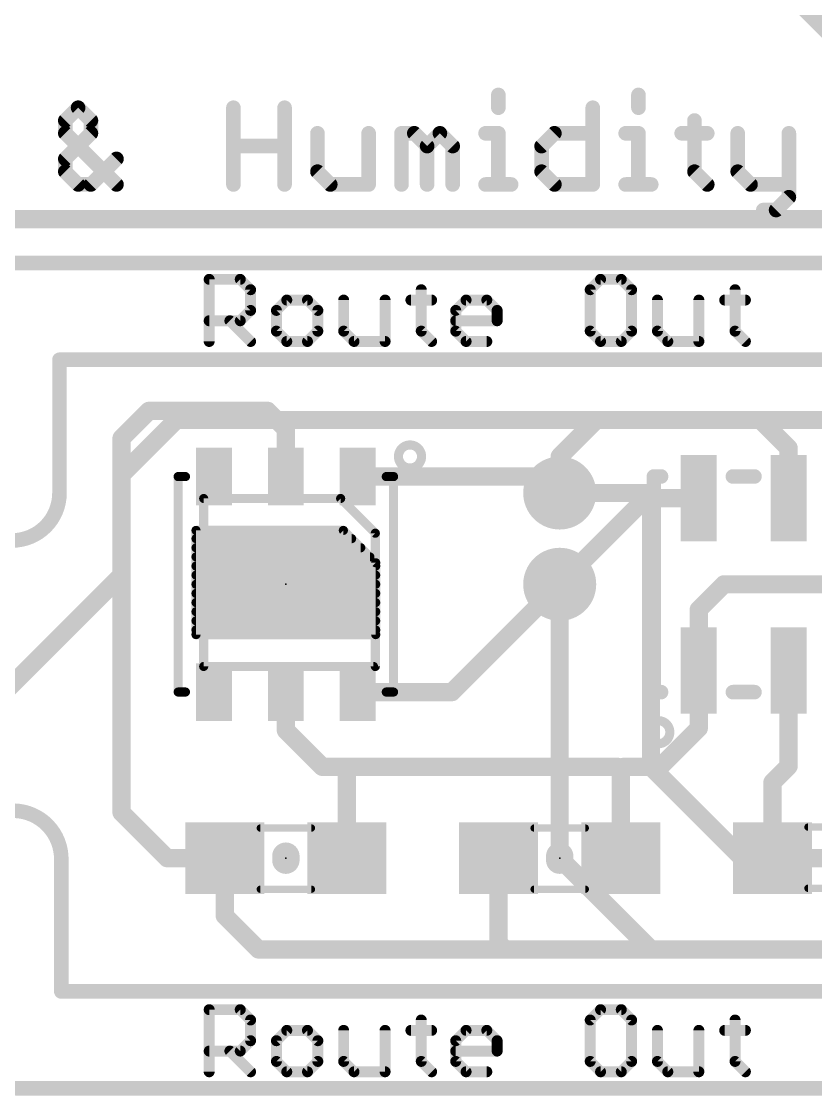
# Model space of a CAD drawing. Extents: x -29 to 78, y -28 to 63.
# Drawn here: x 15.37 to 26.42, y 23.37 to 38.31 of the extents above; entities that cross this region are included whole.
import ezdxf

# ---------------------------------------------------------------- set-up
doc = ezdxf.new("R2010")
doc.units = 0
for name, color, linetype in [('1', 12, 'CONTINUOUS'), ('16', 132, 'CONTINUOUS'), ('18', 110, 'CONTINUOUS'), ('20', 53, 'CONTINUOUS'), ('21', 41, 'CONTINUOUS'), ('23', 53, 'CONTINUOUS'), ('51', 53, 'CONTINUOUS')]:
    doc.layers.add(name, color=color, linetype=linetype)

# ---------------------------------------------------------------- blocks, each defined once
blk = doc.blocks.new('RECT')
blk.add_solid([(-0.5, -0.5), (0.5, -0.5), (-0.5, 0.5), (0.5, 0.5)])
blk = doc.blocks.new('ROUNDV')
at = {"const_width": 0.5}
blk.add_lwpolyline([(0, -0.25, 1), (0, 0.25, 1), (0, -0.25)], format="xyb", dxfattribs=at)

msp = doc.modelspace()

# ---------------------------------------------------------------- linework, layer by layer
at = {"layer": '1'}
for points, const_width in [([(27.94, 36.83), (25.4, 39.37)], 0.254), ([(7.62, 35.56), (32.385, 35.56)], 0.254), ([(16.764, 32.512), (17.145, 32.893)], 0.254), ([(17.145, 32.893), (18.796, 32.893)], 0.254), ([(18.796, 32.893), (19.05, 32.639)], 0.254), ([(22.86, 32.258), (23.368, 32.766)], 0.254), ([(23.368, 32.766), (25.654, 32.766)], 0.254), ([(25.654, 32.766), (26.045, 32.375)], 0.254), ([(19.05, 32.639), (19.05, 31.98)], 0.254), ([(16.764, 27.305), (16.764, 32.512)], 0.254), ([(26.045, 31.68), (26.045, 32.375)], 0.254), ([(22.86, 31.75), (22.86, 32.258)], 0.254), ([(20.05, 31.98), (22.63, 31.98)], 0.254), ([(22.63, 31.98), (22.86, 31.75)], 0.254), ([(24.06, 31.68), (22.86, 30.48)], 0.254), ([(24.795, 31.68), (24.06, 31.68)], 0.254), ([(17.8, 29.78), (17.8, 31.23)], 0.127), ([(17.8, 31.23), (19.85, 31.23)], 0.127), ([(19.85, 31.23), (20.3, 30.78)], 0.127), ([(17.8, 31.115), (19.965, 31.115)], 0.127), ([(17.8, 30.988), (20.092, 30.988)], 0.127), ([(17.8, 30.861), (20.219, 30.861)], 0.127), ([(17.8, 30.734), (20.3, 30.734)], 0.127), ([(20.3, 30.78), (20.3, 29.78)], 0.127), ([(17.8, 30.607), (20.3, 30.607)], 0.127), ([(17.8, 30.48), (20.3, 30.48)], 0.127), ([(21.36, 28.98), (22.86, 30.48)], 0.254), ([(25.146, 30.48), (24.795, 30.129)], 0.254), ([(25.146, 30.48), (28.575, 30.48)], 0.254), ([(17.8, 30.353), (20.3, 30.353)], 0.127), ([(17.8, 30.226), (20.3, 30.226)], 0.127), ([(24.795, 29.28), (24.795, 30.129)], 0.254), ([(17.8, 30.099), (20.3, 30.099)], 0.127), ([(17.8, 29.972), (20.3, 29.972)], 0.127), ([(17.8, 29.845), (20.3, 29.845)], 0.127), ([(20.3, 29.78), (17.8, 29.78)], 0.127), ([(24.795, 29.28), (24.795, 28.478)], 0.254), ([(26.045, 29.28), (26.045, 27.95)], 0.254), ([(19.05, 28.448), (19.05, 28.98)], 0.254), ([(21.36, 28.98), (20.05, 28.98)], 0.254), ([(19.05, 28.448), (19.558, 27.94)], 0.254), ([(24.257, 27.94), (24.795, 28.478)], 0.254), ([(19.558, 27.94), (19.939, 27.94)], 0.254), ([(19.9, 27.901), (19.939, 27.94)], 0.254), ([(19.9, 26.67), (19.9, 27.901)], 0.254), ([(19.939, 27.94), (23.671, 27.94)], 0.254), ([(23.671, 27.94), (23.71, 27.901)], 0.254), ([(23.71, 27.901), (23.749, 27.94)], 0.254), ([(23.71, 26.67), (23.71, 27.901)], 0.254), ([(23.749, 27.94), (24.257, 27.94)], 0.254), ([(26.045, 27.95), (25.82, 27.725)], 0.254), ([(25.82, 26.67), (25.82, 27.725)], 0.254), ([(17.399, 26.67), (16.764, 27.305)], 0.254), ([(18.2, 26.67), (17.399, 26.67)], 0.254), ([(18.2, 26.67), (18.2, 25.869)], 0.254), ([(22.01, 26.67), (22.01, 25.488)], 0.254), ([(18.669, 25.4), (18.2, 25.869)], 0.254), ([(22.01, 25.488), (22.098, 25.4)], 0.254), ([(22.098, 25.4), (18.669, 25.4)], 0.254), ([(22.098, 25.4), (27.432, 25.4)], 0.254)]:
    msp.add_lwpolyline(points, dxfattribs=dict(at, const_width=const_width))
for points, const_width in [([(17.145, 32.9565, 1), (17.145, 32.8295)], 0.127), ([(17.1899, 32.8481, 1), (17.1001, 32.9379)], 0.127), ([(18.8409, 32.9379, 1), (18.7511, 32.8481)], 0.127), ([(18.796, 32.8295, 1), (18.796, 32.9565)], 0.127), ([(23.368, 32.8295, 1), (23.368, 32.7025)], 0.127), ([(23.4129, 32.7211, 1), (23.3231, 32.8109)], 0.127), ([(25.6989, 32.8109, 1), (25.6091, 32.7211)], 0.127), ([(25.654, 32.7025, 1), (25.654, 32.8295)], 0.127), ([(19.1135, 32.639, 1), (18.9865, 32.639)], 0.127), ([(19.0051, 32.5941, 1), (19.0949, 32.6839)], 0.127), ([(16.8275, 32.512, 1), (16.7005, 32.512)], 0.127), ([(16.7191, 32.5569, 1), (16.8089, 32.4671)], 0.127), ([(26.1085, 32.375, 1), (25.9815, 32.375)], 0.127), ([(26.0001, 32.3301, 1), (26.0899, 32.4199)], 0.127), ([(22.9235, 32.258, 1), (22.7965, 32.258)], 0.127), ([(22.8151, 32.3029, 1), (22.9049, 32.2131)], 0.127), ([(18.9865, 31.98, 1), (19.1135, 31.98)], 0.127), ([(20.05, 32.0435, 1), (20.05, 31.9165)], 0.127), ([(22.6749, 32.0249, 1), (22.5851, 31.9351)], 0.127), ([(22.63, 31.9165, 1), (22.63, 32.0435)], 0.127), ([(22.8151, 31.7051, 1), (22.9049, 31.7949)], 0.127), ([(22.7965, 31.75, 1), (22.9235, 31.75)], 0.127), ([(24.06, 31.7435, 1), (24.06, 31.6165)], 0.127), ([(24.1049, 31.6351, 1), (24.0151, 31.7249)], 0.127), ([(24.795, 31.6165, 1), (24.795, 31.7435)], 0.127), ([(25.9815, 31.68, 1), (26.1085, 31.68)], 0.127), ([(17.8317, 31.23, 1), (17.7683, 31.23)], 0.0635), ([(17.8, 31.2617, 1), (17.8, 31.1983)], 0.0635), ([(19.8725, 31.2525, 1), (19.8275, 31.2075)], 0.0635), ([(19.85, 31.1983, 1), (19.85, 31.2617)], 0.0635), ([(17.8, 31.1468, 1), (17.8, 31.0833)], 0.0635), ([(19.965, 31.0833, 1), (19.965, 31.1468)], 0.0635), ([(17.8, 31.0198, 1), (17.8, 30.9563)], 0.0635), ([(20.092, 30.9563, 1), (20.092, 31.0198)], 0.0635), ([(17.8, 30.7658, 1), (17.8, 30.7023)], 0.0635), ([(17.8, 30.8927, 1), (17.8, 30.8293)], 0.0635), ([(20.219, 30.8293, 1), (20.219, 30.8927)], 0.0635), ([(20.3317, 30.78, 1), (20.2683, 30.78)], 0.0635), ([(20.2775, 30.7575, 1), (20.3225, 30.8025)], 0.0635), ([(20.3, 30.7023, 1), (20.3, 30.7658)], 0.0635), ([(17.8, 30.6388, 1), (17.8, 30.5753)], 0.0635), ([(20.3, 30.5753, 1), (20.3, 30.6388)], 0.0635), ([(17.8, 30.5117, 1), (17.8, 30.4483)], 0.0635), ([(20.3, 30.4483, 1), (20.3, 30.5117)], 0.0635), ([(22.8151, 30.5249, 1), (22.9049, 30.4351)], 0.127), ([(22.9049, 30.4351, 1), (22.8151, 30.5249)], 0.127), ([(25.146, 30.5435, 1), (25.146, 30.4165)], 0.127), ([(25.1909, 30.4351, 1), (25.1011, 30.5249)], 0.127), ([(17.8, 30.3848, 1), (17.8, 30.3213)], 0.0635), ([(20.3, 30.3213, 1), (20.3, 30.3848)], 0.0635), ([(17.8, 30.2578, 1), (17.8, 30.1943)], 0.0635), ([(20.3, 30.1943, 1), (20.3, 30.2578)], 0.0635), ([(24.8585, 30.129, 1), (24.7315, 30.129)], 0.127), ([(24.7501, 30.1739, 1), (24.8399, 30.0841)], 0.127), ([(17.8, 30.0038, 1), (17.8, 29.9403)], 0.0635), ([(17.8, 30.1307, 1), (17.8, 30.0673)], 0.0635), ([(20.3, 30.0673, 1), (20.3, 30.1307)], 0.0635), ([(20.3, 29.9403, 1), (20.3, 30.0038)], 0.0635), ([(17.8, 29.8768, 1), (17.8, 29.8133)], 0.0635), ([(20.3, 29.8133, 1), (20.3, 29.8768)], 0.0635), ([(17.8, 29.8117, 1), (17.8, 29.7483)], 0.0635), ([(17.7683, 29.78, 1), (17.8317, 29.78)], 0.0635), ([(20.2683, 29.78, 1), (20.3317, 29.78)], 0.0635), ([(20.3, 29.7483, 1), (20.3, 29.8117)], 0.0635), ([(24.8585, 29.28, 1), (24.7315, 29.28)], 0.127), ([(24.7315, 29.28, 1), (24.8585, 29.28)], 0.127), ([(26.1085, 29.28, 1), (25.9815, 29.28)], 0.127), ([(19.1135, 28.98, 1), (18.9865, 28.98)], 0.127), ([(20.05, 29.0435, 1), (20.05, 28.9165)], 0.127), ([(21.3151, 29.0249, 1), (21.4049, 28.9351)], 0.127), ([(21.36, 28.9165, 1), (21.36, 29.0435)], 0.127), ([(19.0949, 28.4929, 1), (19.0051, 28.4031)], 0.127), ([(24.7315, 28.478, 1), (24.8585, 28.478)], 0.127), ([(24.8399, 28.4331, 1), (24.7501, 28.5229)], 0.127), ([(18.9865, 28.448, 1), (19.1135, 28.448)], 0.127), ([(19.558, 28.0035, 1), (19.558, 27.8765)], 0.127), ([(19.5131, 27.8951, 1), (19.6029, 27.9849)], 0.127), ([(19.9635, 27.901, 1), (19.8365, 27.901)], 0.127), ([(19.8551, 27.9459, 1), (19.9449, 27.8561)], 0.127), ([(19.939, 28.0035, 1), (19.939, 27.8765)], 0.127), ([(19.9839, 27.8951, 1), (19.8941, 27.9849)], 0.127), ([(19.939, 27.8765, 1), (19.939, 28.0035)], 0.127), ([(23.7159, 27.9849, 1), (23.6261, 27.8951)], 0.127), ([(23.7735, 27.901, 1), (23.6465, 27.901)], 0.127), ([(23.6651, 27.9459, 1), (23.7549, 27.8561)], 0.127), ([(23.6651, 27.8561, 1), (23.7549, 27.9459)], 0.127), ([(23.671, 27.8765, 1), (23.671, 28.0035)], 0.127), ([(23.749, 28.0035, 1), (23.749, 27.8765)], 0.127), ([(23.7939, 27.8951, 1), (23.7041, 27.9849)], 0.127), ([(24.2121, 27.9849, 1), (24.3019, 27.8951)], 0.127), ([(24.257, 27.8765, 1), (24.257, 28.0035)], 0.127), ([(25.9815, 27.95, 1), (26.1085, 27.95)], 0.127), ([(26.0899, 27.9051, 1), (26.0001, 27.9949)], 0.127), ([(25.8835, 27.725, 1), (25.7565, 27.725)], 0.127), ([(25.7751, 27.7699, 1), (25.8649, 27.6801)], 0.127), ([(16.8089, 27.3499, 1), (16.7191, 27.2601)], 0.127), ([(16.7005, 27.305, 1), (16.8275, 27.305)], 0.127), ([(17.399, 26.7335, 1), (17.399, 26.6065)], 0.127), ([(17.3541, 26.6251, 1), (17.4439, 26.7149)], 0.127), ([(18.2635, 26.67, 1), (18.1365, 26.67)], 0.127), ([(18.2, 26.6065, 1), (18.2, 26.7335)], 0.127), ([(22.0735, 26.67, 1), (21.9465, 26.67)], 0.127), ([(19.8365, 26.67, 1), (19.9635, 26.67)], 0.127), ([(23.6465, 26.67, 1), (23.7735, 26.67)], 0.127), ([(25.7565, 26.67, 1), (25.8835, 26.67)], 0.127), ([(18.2449, 25.9139, 1), (18.1551, 25.8241)], 0.127), ([(18.1365, 25.869, 1), (18.2635, 25.869)], 0.127), ([(22.0549, 25.5329, 1), (21.9651, 25.4431)], 0.127), ([(21.9465, 25.488, 1), (22.0735, 25.488)], 0.127), ([(18.669, 25.4635, 1), (18.669, 25.3365)], 0.127), ([(18.6241, 25.3551, 1), (18.7139, 25.4449)], 0.127), ([(22.098, 25.4635, 1), (22.098, 25.3365)], 0.127), ([(22.0531, 25.3551, 1), (22.1429, 25.4449)], 0.127), ([(22.098, 25.3365, 1), (22.098, 25.4635)], 0.127)]:
    msp.add_lwpolyline(points, format="xyb", dxfattribs=dict(at, const_width=const_width))
at = {"layer": '16', "const_width": 0.254}
for points in [[(17.526, 32.766), (16.764, 32.004)], [(26.924, 32.766), (17.526, 32.766)], [(16.764, 32.004), (16.764, 30.607)], [(22.86, 31.75), (24.13, 31.75)], [(24.13, 31.75), (24.13, 27.94)], [(16.764, 30.607), (13.716, 27.559)], [(22.86, 30.48), (22.86, 26.67)], [(24.13, 27.94), (25.4, 26.67)], [(22.86, 26.67), (24.13, 25.4)], [(25.4, 26.67), (43.18, 26.67)], [(24.13, 25.4), (40.32, 25.4)]]:
    msp.add_lwpolyline(points, dxfattribs=at)
at = {"layer": '16', "const_width": 0.127}
for points in [[(17.526, 32.8295, 1), (17.526, 32.7025)], [(17.5709, 32.7211, 1), (17.4811, 32.8109)], [(16.8275, 32.004, 1), (16.7005, 32.004)], [(16.7191, 32.0489, 1), (16.8089, 31.9591)], [(22.86, 31.8135, 1), (22.86, 31.6865)], [(24.1935, 31.75, 1), (24.0665, 31.75)], [(24.13, 31.6865, 1), (24.13, 31.8135)], [(16.7005, 30.607, 1), (16.8275, 30.607)], [(16.8089, 30.5621, 1), (16.7191, 30.6519)], [(22.9235, 30.48, 1), (22.7965, 30.48)], [(24.1749, 27.9849, 1), (24.0851, 27.8951)], [(24.0665, 27.94, 1), (24.1935, 27.94)], [(22.9049, 26.7149, 1), (22.8151, 26.6251)], [(25.4, 26.7335, 1), (25.4, 26.6065)], [(25.3551, 26.6251, 1), (25.4449, 26.7149)], [(22.7965, 26.67, 1), (22.9235, 26.67)], [(24.13, 25.4635, 1), (24.13, 25.3365)], [(24.0851, 25.3551, 1), (24.1749, 25.4449)]]:
    msp.add_lwpolyline(points, format="xyb", dxfattribs=at)
at = {"layer": '20'}
for points, const_width in [([(30.5054, 34.9504), (15.2654, 34.9504)], 0.2032), ([(17.9832, 33.8582), (17.9832, 34.7225)], 0.1524), ([(17.9832, 34.7225), (18.4154, 34.7225)], 0.1524), ([(18.4154, 34.7225), (18.5594, 34.5785)], 0.1524), ([(23.4285, 34.7225), (23.2845, 34.5785)], 0.1524), ([(23.7166, 34.7225), (23.4285, 34.7225)], 0.1524), ([(23.8607, 34.5785), (23.7166, 34.7225)], 0.1524), ([(18.5594, 34.5785), (18.5594, 34.2904)], 0.1524), ([(20.9338, 34.5785), (20.9338, 34.0023)], 0.1524), ([(23.2845, 34.5785), (23.2845, 34.0023)], 0.1524), ([(23.8607, 34.0023), (23.8607, 34.5785)], 0.1524), ([(25.2996, 34.5785), (25.2996, 34.0023)], 0.1524), ([(19.0628, 34.4344), (18.9187, 34.2904)], 0.1524), ([(19.3509, 34.4344), (19.0628, 34.4344)], 0.1524), ([(19.4949, 34.2904), (19.3509, 34.4344)], 0.1524), ([(19.8542, 34.4344), (19.8542, 34.0023)], 0.1524), ([(20.4305, 33.8582), (20.4305, 34.4344)], 0.1524), ([(20.7898, 34.4344), (21.0779, 34.4344)], 0.1524), ([(21.4134, 34.2904), (21.5575, 34.4344)], 0.1524), ([(21.5575, 34.4344), (21.8456, 34.4344)], 0.1524), ([(21.8456, 34.4344), (21.9897, 34.2904)], 0.1524), ([(24.22, 34.4344), (24.22, 34.0023)], 0.1524), ([(24.7962, 33.8582), (24.7962, 34.4344)], 0.1524), ([(25.1555, 34.4344), (25.4436, 34.4344)], 0.1524), ([(18.4154, 34.1463), (17.9832, 34.1463)], 0.1524), ([(18.2713, 34.1463), (18.5594, 33.8582)], 0.1524), ([(18.5594, 34.2904), (18.4154, 34.1463)], 0.1524), ([(18.9187, 34.2904), (18.9187, 34.0023)], 0.1524), ([(19.4949, 34.0023), (19.4949, 34.2904)], 0.1524), ([(21.4134, 34.0023), (21.4134, 34.2904)], 0.1524), ([(21.9897, 34.1463), (21.4134, 34.1463)], 0.1524), ([(21.9897, 34.2904), (21.9897, 34.1463)], 0.1524), ([(18.9187, 34.0023), (19.0628, 33.8582)], 0.1524), ([(19.3509, 33.8582), (19.4949, 34.0023)], 0.1524), ([(19.8542, 34.0023), (19.9983, 33.8582)], 0.1524), ([(20.9338, 34.0023), (21.0779, 33.8582)], 0.1524), ([(21.5575, 33.8582), (21.4134, 34.0023)], 0.1524), ([(23.2845, 34.0023), (23.4285, 33.8582)], 0.1524), ([(23.7166, 33.8582), (23.8607, 34.0023)], 0.1524), ([(24.22, 34.0023), (24.364, 33.8582)], 0.1524), ([(25.2996, 34.0023), (25.4436, 33.8582)], 0.1524), ([(19.0628, 33.8582), (19.3509, 33.8582)], 0.1524), ([(19.9983, 33.8582), (20.4305, 33.8582)], 0.1524), ([(21.8456, 33.8582), (21.5575, 33.8582)], 0.1524), ([(23.4285, 33.8582), (23.7166, 33.8582)], 0.1524), ([(24.364, 33.8582), (24.7962, 33.8582)], 0.1524), ([(15.9004, 31.75), (15.9004, 33.6042)], 0.2032), ([(15.9004, 33.6042), (30.4292, 33.6042)], 0.2032), ([(15.9258, 26.6446), (15.9258, 24.8158)], 0.2032), ([(15.9258, 24.8158), (30.4546, 24.8158)], 0.2032), ([(17.9832, 23.6982), (17.9832, 24.5625)], 0.1524), ([(17.9832, 24.5625), (18.4154, 24.5625)], 0.1524), ([(18.4154, 24.5625), (18.5594, 24.4185)], 0.1524), ([(23.4285, 24.5625), (23.2845, 24.4185)], 0.1524), ([(23.7166, 24.5625), (23.4285, 24.5625)], 0.1524), ([(23.8607, 24.4185), (23.7166, 24.5625)], 0.1524), ([(18.5594, 24.4185), (18.5594, 24.1304)], 0.1524), ([(20.9338, 24.4185), (20.9338, 23.8423)], 0.1524), ([(23.2845, 24.4185), (23.2845, 23.8423)], 0.1524), ([(23.8607, 23.8423), (23.8607, 24.4185)], 0.1524), ([(25.2996, 24.4185), (25.2996, 23.8423)], 0.1524), ([(18.5594, 24.1304), (18.4154, 23.9863)], 0.1524), ([(19.0628, 24.2744), (18.9187, 24.1304)], 0.1524), ([(18.9187, 24.1304), (18.9187, 23.8423)], 0.1524), ([(19.3509, 24.2744), (19.0628, 24.2744)], 0.1524), ([(19.4949, 24.1304), (19.3509, 24.2744)], 0.1524), ([(19.4949, 23.8423), (19.4949, 24.1304)], 0.1524), ([(19.8542, 24.2744), (19.8542, 23.8423)], 0.1524), ([(20.4305, 23.6982), (20.4305, 24.2744)], 0.1524), ([(20.7898, 24.2744), (21.0779, 24.2744)], 0.1524), ([(21.4134, 24.1304), (21.5575, 24.2744)], 0.1524), ([(21.4134, 23.8423), (21.4134, 24.1304)], 0.1524), ([(21.5575, 24.2744), (21.8456, 24.2744)], 0.1524), ([(21.8456, 24.2744), (21.9897, 24.1304)], 0.1524), ([(21.9897, 24.1304), (21.9897, 23.9863)], 0.1524), ([(24.22, 24.2744), (24.22, 23.8423)], 0.1524), ([(24.7962, 23.6982), (24.7962, 24.2744)], 0.1524), ([(25.1555, 24.2744), (25.4436, 24.2744)], 0.1524), ([(18.4154, 23.9863), (17.9832, 23.9863)], 0.1524), ([(18.2713, 23.9863), (18.5594, 23.6982)], 0.1524), ([(21.9897, 23.9863), (21.4134, 23.9863)], 0.1524), ([(18.9187, 23.8423), (19.0628, 23.6982)], 0.1524), ([(19.3509, 23.6982), (19.4949, 23.8423)], 0.1524), ([(19.8542, 23.8423), (19.9983, 23.6982)], 0.1524), ([(20.9338, 23.8423), (21.0779, 23.6982)], 0.1524), ([(21.5575, 23.6982), (21.4134, 23.8423)], 0.1524), ([(23.2845, 23.8423), (23.4285, 23.6982)], 0.1524), ([(23.7166, 23.6982), (23.8607, 23.8423)], 0.1524), ([(24.22, 23.8423), (24.364, 23.6982)], 0.1524), ([(25.2996, 23.8423), (25.4436, 23.6982)], 0.1524), ([(19.0628, 23.6982), (19.3509, 23.6982)], 0.1524), ([(19.9983, 23.6982), (20.4305, 23.6982)], 0.1524), ([(21.8456, 23.6982), (21.5575, 23.6982)], 0.1524), ([(23.4285, 23.6982), (23.7166, 23.6982)], 0.1524), ([(24.364, 23.6982), (24.7962, 23.6982)], 0.1524), ([(30.5308, 23.4696), (15.2908, 23.4696)], 0.2032)]:
    msp.add_lwpolyline(points, dxfattribs=dict(at, const_width=const_width))
for points, const_width in [([(18.0213, 34.7225, 1), (17.9451, 34.7225)], 0.0762), ([(17.9832, 34.7606, 1), (17.9832, 34.6844)], 0.0762), ([(18.4423, 34.7495, 1), (18.3884, 34.6956)], 0.0762), ([(18.4154, 34.6844, 1), (18.4154, 34.7606)], 0.0762), ([(23.4285, 34.7606, 1), (23.4285, 34.6844)], 0.0762), ([(23.4555, 34.6956, 1), (23.4016, 34.7495)], 0.0762), ([(23.7436, 34.7495, 1), (23.6897, 34.6956)], 0.0762), ([(23.7166, 34.6844, 1), (23.7166, 34.7606)], 0.0762), ([(18.5975, 34.5785, 1), (18.5213, 34.5785)], 0.0762), ([(18.5325, 34.5515, 1), (18.5864, 34.6054)], 0.0762), ([(20.9719, 34.5785, 1), (20.8957, 34.5785)], 0.0762), ([(23.2575, 34.6054, 1), (23.3114, 34.5515)], 0.0762), ([(23.3226, 34.5785, 1), (23.2464, 34.5785)], 0.0762), ([(23.8988, 34.5785, 1), (23.8226, 34.5785)], 0.0762), ([(23.8338, 34.5515, 1), (23.8876, 34.6054)], 0.0762), ([(25.3377, 34.5785, 1), (25.2615, 34.5785)], 0.0762), ([(19.0628, 34.4725, 1), (19.0628, 34.3963)], 0.0762), ([(19.0897, 34.4075, 1), (19.0358, 34.4614)], 0.0762), ([(19.3778, 34.4614, 1), (19.3239, 34.4075)], 0.0762), ([(19.3509, 34.3963, 1), (19.3509, 34.4725)], 0.0762), ([(19.8923, 34.4344, 1), (19.8161, 34.4344)], 0.0762), ([(20.4686, 34.4344, 1), (20.3924, 34.4344)], 0.0762), ([(20.7898, 34.4725, 1), (20.7898, 34.3963)], 0.0762), ([(21.0779, 34.3963, 1), (21.0779, 34.4725)], 0.0762), ([(21.5575, 34.4725, 1), (21.5575, 34.3963)], 0.0762), ([(21.5844, 34.4075, 1), (21.5305, 34.4614)], 0.0762), ([(21.8725, 34.4614, 1), (21.8187, 34.4075)], 0.0762), ([(21.8456, 34.3963, 1), (21.8456, 34.4725)], 0.0762), ([(24.2581, 34.4344, 1), (24.1819, 34.4344)], 0.0762), ([(24.8343, 34.4344, 1), (24.7581, 34.4344)], 0.0762), ([(25.1555, 34.4725, 1), (25.1555, 34.3963)], 0.0762), ([(25.4436, 34.3963, 1), (25.4436, 34.4725)], 0.0762), ([(17.9832, 34.1844, 1), (17.9832, 34.1082)], 0.0762), ([(18.2983, 34.1733, 1), (18.2444, 34.1194)], 0.0762), ([(18.4154, 34.1082, 1), (18.4154, 34.1844)], 0.0762), ([(18.5213, 34.2904, 1), (18.5975, 34.2904)], 0.0762), ([(18.5864, 34.2634, 1), (18.5325, 34.3173)], 0.0762), ([(18.9568, 34.2904, 1), (18.8806, 34.2904)], 0.0762), ([(18.8918, 34.3173, 1), (18.9457, 34.2634)], 0.0762), ([(19.533, 34.2904, 1), (19.4568, 34.2904)], 0.0762), ([(19.468, 34.2634, 1), (19.5219, 34.3173)], 0.0762), ([(21.4515, 34.2904, 1), (21.3753, 34.2904)], 0.0762), ([(21.3865, 34.3173, 1), (21.4404, 34.2634)], 0.0762), ([(21.4134, 34.1844, 1), (21.4134, 34.1082)], 0.0762), ([(22.0278, 34.2904, 1), (21.9516, 34.2904)], 0.0762), ([(21.9627, 34.2634, 1), (22.0166, 34.3173)], 0.0762), ([(21.9897, 34.1082, 1), (21.9897, 34.1844)], 0.0762), ([(18.3884, 34.1733, 1), (18.4423, 34.1194)], 0.0762), ([(18.9457, 34.0292, 1), (18.8918, 33.9753)], 0.0762), ([(19.5219, 33.9753, 1), (19.468, 34.0292)], 0.0762), ([(19.8812, 34.0292, 1), (19.8273, 33.9753)], 0.0762), ([(20.9608, 34.0292, 1), (20.9069, 33.9753)], 0.0762), ([(21.4404, 34.0292, 1), (21.3865, 33.9753)], 0.0762), ([(21.9516, 34.1463, 1), (22.0278, 34.1463)], 0.0762), ([(23.3114, 34.0292, 1), (23.2575, 33.9753)], 0.0762), ([(23.8876, 33.9753, 1), (23.8338, 34.0292)], 0.0762), ([(24.2469, 34.0292, 1), (24.193, 33.9753)], 0.0762), ([(25.3265, 34.0292, 1), (25.2726, 33.9753)], 0.0762), ([(18.5325, 33.8313, 1), (18.5864, 33.8851)], 0.0762), ([(18.8806, 34.0023, 1), (18.9568, 34.0023)], 0.0762), ([(19.0628, 33.8963, 1), (19.0628, 33.8201)], 0.0762), ([(19.0358, 33.8313, 1), (19.0897, 33.8851)], 0.0762), ([(19.3239, 33.8851, 1), (19.3778, 33.8313)], 0.0762), ([(19.3509, 33.8201, 1), (19.3509, 33.8963)], 0.0762), ([(19.4568, 34.0023, 1), (19.533, 34.0023)], 0.0762), ([(19.8161, 34.0023, 1), (19.8923, 34.0023)], 0.0762), ([(19.9983, 33.8963, 1), (19.9983, 33.8201)], 0.0762), ([(19.9714, 33.8313, 1), (20.0252, 33.8851)], 0.0762), ([(20.4305, 33.8201, 1), (20.4305, 33.8963)], 0.0762), ([(20.8957, 34.0023, 1), (20.9719, 34.0023)], 0.0762), ([(21.0509, 33.8313, 1), (21.1048, 33.8851)], 0.0762), ([(21.3753, 34.0023, 1), (21.4515, 34.0023)], 0.0762), ([(21.5575, 33.8963, 1), (21.5575, 33.8201)], 0.0762), ([(21.5305, 33.8313, 1), (21.5844, 33.8851)], 0.0762), ([(21.8456, 33.8201, 1), (21.8456, 33.8963)], 0.0762), ([(23.2464, 34.0023, 1), (23.3226, 34.0023)], 0.0762), ([(23.4285, 33.8963, 1), (23.4285, 33.8201)], 0.0762), ([(23.4016, 33.8313, 1), (23.4555, 33.8851)], 0.0762), ([(23.6897, 33.8851, 1), (23.7436, 33.8313)], 0.0762), ([(23.7166, 33.8201, 1), (23.7166, 33.8963)], 0.0762), ([(23.8226, 34.0023, 1), (23.8988, 34.0023)], 0.0762), ([(24.1819, 34.0023, 1), (24.2581, 34.0023)], 0.0762), ([(24.364, 33.8963, 1), (24.364, 33.8201)], 0.0762), ([(24.3371, 33.8313, 1), (24.391, 33.8851)], 0.0762), ([(24.7962, 33.8201, 1), (24.7962, 33.8963)], 0.0762), ([(25.2615, 34.0023, 1), (25.3377, 34.0023)], 0.0762), ([(25.4167, 33.8313, 1), (25.4706, 33.8851)], 0.0762), ([(17.9451, 33.8582, 1), (18.0213, 33.8582)], 0.0762), ([(20.3924, 33.8582, 1), (20.4686, 33.8582)], 0.0762), ([(24.7581, 33.8582, 1), (24.8343, 33.8582)], 0.0762), ([(15.9512, 33.6042, 1), (15.8496, 33.6042)], 0.1016), ([(15.9004, 33.655, 1), (15.9004, 33.5534)], 0.1016), ([(15.24, 31.0896, 0.4142), (15.9004, 31.75)], 0.2032), ([(15.9512, 31.75, 1), (15.8496, 31.75)], 0.1016), ([(15.8496, 31.75, 1), (15.9512, 31.75)], 0.1016), ([(15.9258, 26.6446, 0.4142), (15.2654, 27.3304)], 0.2032), ([(15.9766, 26.6446, 1), (15.875, 26.6446)], 0.1016), ([(15.875, 26.6456, 1), (15.9766, 26.6436)], 0.1016), ([(15.9258, 24.8666, 1), (15.9258, 24.765)], 0.1016), ([(15.875, 24.8158, 1), (15.9766, 24.8158)], 0.1016), ([(18.0213, 24.5625, 1), (17.9451, 24.5625)], 0.0762), ([(17.9832, 24.6006, 1), (17.9832, 24.5244)], 0.0762), ([(18.4423, 24.5895, 1), (18.3884, 24.5356)], 0.0762), ([(18.4154, 24.5244, 1), (18.4154, 24.6006)], 0.0762), ([(23.4285, 24.6006, 1), (23.4285, 24.5244)], 0.0762), ([(23.4555, 24.5356, 1), (23.4016, 24.5895)], 0.0762), ([(23.7436, 24.5895, 1), (23.6897, 24.5356)], 0.0762), ([(23.7166, 24.5244, 1), (23.7166, 24.6006)], 0.0762), ([(18.5975, 24.4185, 1), (18.5213, 24.4185)], 0.0762), ([(18.5325, 24.3915, 1), (18.5864, 24.4454)], 0.0762), ([(20.9719, 24.4185, 1), (20.8957, 24.4185)], 0.0762), ([(23.2575, 24.4454, 1), (23.3114, 24.3915)], 0.0762), ([(23.3226, 24.4185, 1), (23.2464, 24.4185)], 0.0762), ([(23.8988, 24.4185, 1), (23.8226, 24.4185)], 0.0762), ([(23.8338, 24.3915, 1), (23.8876, 24.4454)], 0.0762), ([(25.3377, 24.4185, 1), (25.2615, 24.4185)], 0.0762), ([(14.5796, 24.1808, 0.4142), (15.2908, 23.4696)], 0.2032), ([(18.5864, 24.1034, 1), (18.5325, 24.1573)], 0.0762), ([(18.9568, 24.1304, 1), (18.8806, 24.1304)], 0.0762), ([(19.0628, 24.3125, 1), (19.0628, 24.2363)], 0.0762), ([(19.0897, 24.2475, 1), (19.0358, 24.3014)], 0.0762), ([(19.3778, 24.3014, 1), (19.3239, 24.2475)], 0.0762), ([(19.3509, 24.2363, 1), (19.3509, 24.3125)], 0.0762), ([(19.533, 24.1304, 1), (19.4568, 24.1304)], 0.0762), ([(19.8923, 24.2744, 1), (19.8161, 24.2744)], 0.0762), ([(20.4686, 24.2744, 1), (20.3924, 24.2744)], 0.0762), ([(20.7898, 24.3125, 1), (20.7898, 24.2363)], 0.0762), ([(21.0779, 24.2363, 1), (21.0779, 24.3125)], 0.0762), ([(21.4515, 24.1304, 1), (21.3753, 24.1304)], 0.0762), ([(21.5575, 24.3125, 1), (21.5575, 24.2363)], 0.0762), ([(21.5844, 24.2475, 1), (21.5305, 24.3014)], 0.0762), ([(21.8725, 24.3014, 1), (21.8187, 24.2475)], 0.0762), ([(21.8456, 24.2363, 1), (21.8456, 24.3125)], 0.0762), ([(22.0278, 24.1304, 1), (21.9516, 24.1304)], 0.0762), ([(24.2581, 24.2744, 1), (24.1819, 24.2744)], 0.0762), ([(24.8343, 24.2744, 1), (24.7581, 24.2744)], 0.0762), ([(25.1555, 24.3125, 1), (25.1555, 24.2363)], 0.0762), ([(25.4436, 24.2363, 1), (25.4436, 24.3125)], 0.0762), ([(17.9832, 24.0244, 1), (17.9832, 23.9482)], 0.0762), ([(18.2983, 24.0133, 1), (18.2444, 23.9594)], 0.0762), ([(18.4154, 23.9482, 1), (18.4154, 24.0244)], 0.0762), ([(18.5213, 24.1304, 1), (18.5975, 24.1304)], 0.0762), ([(18.8918, 24.1573, 1), (18.9457, 24.1034)], 0.0762), ([(19.468, 24.1034, 1), (19.5219, 24.1573)], 0.0762), ([(21.3865, 24.1573, 1), (21.4404, 24.1034)], 0.0762), ([(21.4134, 24.0244, 1), (21.4134, 23.9482)], 0.0762), ([(21.9627, 24.1034, 1), (22.0166, 24.1573)], 0.0762), ([(21.9897, 23.9482, 1), (21.9897, 24.0244)], 0.0762), ([(18.3884, 24.0133, 1), (18.4423, 23.9594)], 0.0762), ([(18.9457, 23.8692, 1), (18.8918, 23.8153)], 0.0762), ([(19.5219, 23.8153, 1), (19.468, 23.8692)], 0.0762), ([(19.8812, 23.8692, 1), (19.8273, 23.8153)], 0.0762), ([(20.9608, 23.8692, 1), (20.9069, 23.8153)], 0.0762), ([(21.4404, 23.8692, 1), (21.3865, 23.8153)], 0.0762), ([(21.9516, 23.9863, 1), (22.0278, 23.9863)], 0.0762), ([(23.3114, 23.8692, 1), (23.2575, 23.8153)], 0.0762), ([(23.8876, 23.8153, 1), (23.8338, 23.8692)], 0.0762), ([(24.2469, 23.8692, 1), (24.193, 23.8153)], 0.0762), ([(25.3265, 23.8692, 1), (25.2726, 23.8153)], 0.0762), ([(18.5325, 23.6713, 1), (18.5864, 23.7251)], 0.0762), ([(18.8806, 23.8423, 1), (18.9568, 23.8423)], 0.0762), ([(19.0628, 23.7363, 1), (19.0628, 23.6601)], 0.0762), ([(19.0358, 23.6713, 1), (19.0897, 23.7251)], 0.0762), ([(19.3239, 23.7251, 1), (19.3778, 23.6713)], 0.0762), ([(19.3509, 23.6601, 1), (19.3509, 23.7363)], 0.0762), ([(19.4568, 23.8423, 1), (19.533, 23.8423)], 0.0762), ([(19.8161, 23.8423, 1), (19.8923, 23.8423)], 0.0762), ([(19.9983, 23.7363, 1), (19.9983, 23.6601)], 0.0762), ([(19.9714, 23.6713, 1), (20.0252, 23.7251)], 0.0762), ([(20.4305, 23.6601, 1), (20.4305, 23.7363)], 0.0762), ([(20.8957, 23.8423, 1), (20.9719, 23.8423)], 0.0762), ([(21.0509, 23.6713, 1), (21.1048, 23.7251)], 0.0762), ([(21.3753, 23.8423, 1), (21.4515, 23.8423)], 0.0762), ([(21.5575, 23.7363, 1), (21.5575, 23.6601)], 0.0762), ([(21.5305, 23.6713, 1), (21.5844, 23.7251)], 0.0762), ([(21.8456, 23.6601, 1), (21.8456, 23.7363)], 0.0762), ([(23.2464, 23.8423, 1), (23.3226, 23.8423)], 0.0762), ([(23.4285, 23.7363, 1), (23.4285, 23.6601)], 0.0762), ([(23.4016, 23.6713, 1), (23.4555, 23.7251)], 0.0762), ([(23.6897, 23.7251, 1), (23.7436, 23.6713)], 0.0762), ([(23.7166, 23.6601, 1), (23.7166, 23.7363)], 0.0762), ([(23.8226, 23.8423, 1), (23.8988, 23.8423)], 0.0762), ([(24.1819, 23.8423, 1), (24.2581, 23.8423)], 0.0762), ([(24.364, 23.7363, 1), (24.364, 23.6601)], 0.0762), ([(24.3371, 23.6713, 1), (24.391, 23.7251)], 0.0762), ([(24.7962, 23.6601, 1), (24.7962, 23.7363)], 0.0762), ([(25.2615, 23.8423, 1), (25.3377, 23.8423)], 0.0762), ([(25.4167, 23.6713, 1), (25.4706, 23.7251)], 0.0762), ([(17.9451, 23.6982, 1), (18.0213, 23.6982)], 0.0762), ([(20.3924, 23.6982, 1), (20.4686, 23.6982)], 0.0762), ([(24.7581, 23.6982, 1), (24.8343, 23.6982)], 0.0762), ([(15.2908, 23.4188, 1), (15.2908, 23.5204)], 0.1016)]:
    msp.add_lwpolyline(points, format="xyb", dxfattribs=dict(at, const_width=const_width))
at = {"layer": '21'}
for points, const_width in [([(22.0065, 37.2883), (22.0065, 37.1103)], 0.2032), ([(23.9555, 37.2883), (23.9555, 37.1103)], 0.2032), ([(16.1595, 37.1103), (15.9816, 36.9324)], 0.2032), ([(16.3375, 36.9324), (16.1595, 37.1103)], 0.2032), ([(18.3204, 36.0426), (18.3204, 37.1103)], 0.2032), ([(19.0322, 37.1103), (19.0322, 36.0426)], 0.2032), ([(23.32, 37.1103), (23.32, 36.0426)], 0.2032), ([(15.9816, 36.9324), (15.9816, 36.7544)], 0.2032), ([(16.3375, 36.7544), (16.3375, 36.9324)], 0.2032), ([(24.7351, 36.9324), (24.7351, 36.2206)], 0.2032), ([(15.9816, 36.3985), (16.3375, 36.7544)], 0.2032), ([(15.9816, 36.7544), (16.6934, 36.0426)], 0.2032), ([(19.4898, 36.7544), (19.4898, 36.2206)], 0.2032), ([(20.2016, 36.0426), (20.2016, 36.7544)], 0.2032), ([(20.6592, 36.0426), (20.6592, 36.7544)], 0.2032), ([(20.6592, 36.7544), (20.8371, 36.7544)], 0.2032), ([(20.8371, 36.7544), (21.0151, 36.5765)], 0.2032), ([(21.0151, 36.5765), (21.193, 36.7544)], 0.2032), ([(21.193, 36.7544), (21.371, 36.5765)], 0.2032), ([(21.8286, 36.7544), (22.0065, 36.7544)], 0.2032), ([(22.0065, 36.7544), (22.0065, 36.0426)], 0.2032), ([(22.6082, 36.5765), (22.7861, 36.7544)], 0.2032), ([(22.7861, 36.7544), (23.32, 36.7544)], 0.2032), ([(23.7776, 36.7544), (23.9555, 36.7544)], 0.2032), ([(23.9555, 36.7544), (23.9555, 36.0426)], 0.2032), ([(24.5572, 36.7544), (24.9131, 36.7544)], 0.2032), ([(25.3368, 36.7544), (25.3368, 36.2206)], 0.2032), ([(26.0486, 36.7544), (26.0486, 35.8647)], 0.2032), ([(18.3204, 36.5765), (19.0322, 36.5765)], 0.2032), ([(21.0151, 36.5765), (21.0151, 36.0426)], 0.2032), ([(21.371, 36.5765), (21.371, 36.0426)], 0.2032), ([(22.6082, 36.2206), (22.6082, 36.5765)], 0.2032), ([(15.9816, 36.2206), (15.9816, 36.3985)], 0.2032), ([(16.6934, 36.3985), (16.3375, 36.0426)], 0.2032), ([(16.1595, 36.0426), (15.9816, 36.2206)], 0.2032), ([(19.4898, 36.2206), (19.6677, 36.0426)], 0.2032), ([(22.7861, 36.0426), (22.6082, 36.2206)], 0.2032), ([(24.7351, 36.2206), (24.9131, 36.0426)], 0.2032), ([(25.3368, 36.2206), (25.5147, 36.0426)], 0.2032), ([(16.3375, 36.0426), (16.1595, 36.0426)], 0.2032), ([(19.6677, 36.0426), (20.2016, 36.0426)], 0.2032), ([(21.8286, 36.0426), (22.1845, 36.0426)], 0.2032), ([(23.32, 36.0426), (22.7861, 36.0426)], 0.2032), ([(23.7776, 36.0426), (24.1335, 36.0426)], 0.2032), ([(25.5147, 36.0426), (26.0486, 36.0426)], 0.2032), ([(26.0486, 35.8647), (25.8706, 35.6867)], 0.2032), ([(25.8706, 35.6867), (25.6927, 35.6867)], 0.2032), ([(17.5514, 28.9814), (17.5514, 31.9786)], 0.127), ([(17.5514, 31.9786), (17.653, 31.9786)], 0.127), ([(20.5486, 31.9786), (20.447, 31.9786)], 0.127), ([(20.5486, 28.9814), (20.5486, 31.9786)], 0.127), ([(24.17, 31.98), (24.17, 28.98)], 0.2032), ([(24.17, 31.98), (24.27, 31.98)], 0.2032), ([(25.57, 31.98), (25.27, 31.98)], 0.2032), ([(17.653, 28.9814), (17.5514, 28.9814)], 0.127), ([(20.447, 28.9814), (20.5486, 28.9814)], 0.127), ([(24.17, 28.98), (24.27, 28.98)], 0.2032), ([(25.57, 28.98), (25.27, 28.98)], 0.2032), ([(19.05, 26.6421), (19.05, 26.6979)], 0.381), ([(22.86, 26.6421), (22.86, 26.6979)], 0.381)]:
    msp.add_lwpolyline(points, dxfattribs=dict(at, const_width=const_width))
for points, const_width in [([(22.0573, 37.2883, 1), (21.9557, 37.2883)], 0.1016), ([(24.0063, 37.2883, 1), (23.9047, 37.2883)], 0.1016), ([(16.1955, 37.1462, 1), (16.1236, 37.0744)], 0.1016), ([(16.1955, 37.0744, 1), (16.1236, 37.1462)], 0.1016), ([(18.3712, 37.1103, 1), (18.2696, 37.1103)], 0.1016), ([(19.083, 37.1103, 1), (18.9814, 37.1103)], 0.1016), ([(23.3708, 37.1103, 1), (23.2692, 37.1103)], 0.1016), ([(21.9557, 37.1103, 1), (22.0573, 37.1103)], 0.1016), ([(23.9047, 37.1103, 1), (24.0063, 37.1103)], 0.1016), ([(16.0324, 36.9324, 1), (15.9308, 36.9324)], 0.1016), ([(15.9457, 36.9683, 1), (16.0175, 36.8964)], 0.1016), ([(16.3883, 36.9324, 1), (16.2867, 36.9324)], 0.1016), ([(16.3016, 36.8964, 1), (16.3734, 36.9683)], 0.1016), ([(24.7859, 36.9324, 1), (24.6843, 36.9324)], 0.1016), ([(16.0175, 36.7903, 1), (15.9457, 36.7185)], 0.1016), ([(15.9308, 36.7544, 1), (16.0324, 36.7544)], 0.1016), ([(16.2867, 36.7544, 1), (16.3883, 36.7544)], 0.1016), ([(16.3734, 36.7185, 1), (16.3016, 36.7903)], 0.1016), ([(19.5406, 36.7544, 1), (19.439, 36.7544)], 0.1016), ([(20.2524, 36.7544, 1), (20.1508, 36.7544)], 0.1016), ([(20.71, 36.7544, 1), (20.6084, 36.7544)], 0.1016), ([(20.6592, 36.8052, 1), (20.6592, 36.7036)], 0.1016), ([(20.873, 36.7903, 1), (20.8012, 36.7185)], 0.1016), ([(20.8371, 36.7036, 1), (20.8371, 36.8052)], 0.1016), ([(21.2289, 36.7903, 1), (21.1571, 36.7185)], 0.1016), ([(21.2289, 36.7185, 1), (21.1571, 36.7903)], 0.1016), ([(21.8286, 36.8052, 1), (21.8286, 36.7036)], 0.1016), ([(22.0573, 36.7544, 1), (21.9557, 36.7544)], 0.1016), ([(22.0065, 36.7036, 1), (22.0065, 36.8052)], 0.1016), ([(22.7861, 36.8052, 1), (22.7861, 36.7036)], 0.1016), ([(22.822, 36.7185, 1), (22.7502, 36.7903)], 0.1016), ([(23.32, 36.7036, 1), (23.32, 36.8052)], 0.1016), ([(23.7776, 36.8052, 1), (23.7776, 36.7036)], 0.1016), ([(24.0063, 36.7544, 1), (23.9047, 36.7544)], 0.1016), ([(23.9555, 36.7036, 1), (23.9555, 36.8052)], 0.1016), ([(24.5572, 36.8052, 1), (24.5572, 36.7036)], 0.1016), ([(24.9131, 36.7036, 1), (24.9131, 36.8052)], 0.1016), ([(25.3876, 36.7544, 1), (25.286, 36.7544)], 0.1016), ([(26.0994, 36.7544, 1), (25.9978, 36.7544)], 0.1016), ([(18.3204, 36.6273, 1), (18.3204, 36.5257)], 0.1016), ([(19.0322, 36.5257, 1), (19.0322, 36.6273)], 0.1016), ([(21.0659, 36.5765, 1), (20.9643, 36.5765)], 0.1016), ([(20.9792, 36.6124, 1), (21.051, 36.5405)], 0.1016), ([(20.9792, 36.5405, 1), (21.051, 36.6124)], 0.1016), ([(21.4218, 36.5765, 1), (21.3202, 36.5765)], 0.1016), ([(21.3351, 36.5405, 1), (21.4069, 36.6124)], 0.1016), ([(22.5722, 36.6124, 1), (22.6441, 36.5405)], 0.1016), ([(22.659, 36.5765, 1), (22.5574, 36.5765)], 0.1016), ([(16.0324, 36.3985, 1), (15.9308, 36.3985)], 0.1016), ([(15.9457, 36.4344, 1), (16.0175, 36.3626)], 0.1016), ([(16.7293, 36.3626, 1), (16.6575, 36.4344)], 0.1016), ([(16.0175, 36.2565, 1), (15.9457, 36.1846)], 0.1016), ([(19.5257, 36.2565, 1), (19.4539, 36.1846)], 0.1016), ([(22.6441, 36.2565, 1), (22.5722, 36.1846)], 0.1016), ([(24.771, 36.2565, 1), (24.6992, 36.1846)], 0.1016), ([(25.3727, 36.2565, 1), (25.3008, 36.1846)], 0.1016), ([(15.9308, 36.2206, 1), (16.0324, 36.2206)], 0.1016), ([(19.439, 36.2206, 1), (19.5406, 36.2206)], 0.1016), ([(22.5574, 36.2206, 1), (22.659, 36.2206)], 0.1016), ([(24.6843, 36.2206, 1), (24.7859, 36.2206)], 0.1016), ([(25.286, 36.2206, 1), (25.3876, 36.2206)], 0.1016), ([(16.1595, 36.0934, 1), (16.1595, 35.9918)], 0.1016), ([(16.1236, 36.0067, 1), (16.1955, 36.0785)], 0.1016), ([(16.3016, 36.0785, 1), (16.3734, 36.0067)], 0.1016), ([(16.3375, 35.9918, 1), (16.3375, 36.0934)], 0.1016), ([(16.6575, 36.0067, 1), (16.7293, 36.0785)], 0.1016), ([(18.2696, 36.0426, 1), (18.3712, 36.0426)], 0.1016), ([(18.9814, 36.0426, 1), (19.083, 36.0426)], 0.1016), ([(19.6677, 36.0934, 1), (19.6677, 35.9918)], 0.1016), ([(19.6318, 36.0067, 1), (19.7036, 36.0785)], 0.1016), ([(20.1508, 36.0426, 1), (20.2524, 36.0426)], 0.1016), ([(20.2016, 35.9918, 1), (20.2016, 36.0934)], 0.1016), ([(20.6084, 36.0426, 1), (20.71, 36.0426)], 0.1016), ([(20.9643, 36.0426, 1), (21.0659, 36.0426)], 0.1016), ([(21.3202, 36.0426, 1), (21.4218, 36.0426)], 0.1016), ([(21.8286, 36.0934, 1), (21.8286, 35.9918)], 0.1016), ([(21.9557, 36.0426, 1), (22.0573, 36.0426)], 0.1016), ([(22.1845, 35.9918, 1), (22.1845, 36.0934)], 0.1016), ([(22.7861, 36.0934, 1), (22.7861, 35.9918)], 0.1016), ([(22.7502, 36.0067, 1), (22.822, 36.0785)], 0.1016), ([(23.2692, 36.0426, 1), (23.3708, 36.0426)], 0.1016), ([(23.32, 35.9918, 1), (23.32, 36.0934)], 0.1016), ([(23.7776, 36.0934, 1), (23.7776, 35.9918)], 0.1016), ([(23.9047, 36.0426, 1), (24.0063, 36.0426)], 0.1016), ([(24.1335, 35.9918, 1), (24.1335, 36.0934)], 0.1016), ([(24.8771, 36.0067, 1), (24.949, 36.0785)], 0.1016), ([(25.5147, 36.0934, 1), (25.5147, 35.9918)], 0.1016), ([(25.4788, 36.0067, 1), (25.5506, 36.0785)], 0.1016), ([(26.0486, 35.9918, 1), (26.0486, 36.0934)], 0.1016), ([(25.9978, 35.8647, 1), (26.0994, 35.8647)], 0.1016), ([(26.0845, 35.8287, 1), (26.0126, 35.9006)], 0.1016), ([(25.6927, 35.7375, 1), (25.6927, 35.6359)], 0.1016), ([(25.8347, 35.7226, 1), (25.9065, 35.6508)], 0.1016), ([(25.8706, 35.6359, 1), (25.8706, 35.7375)], 0.1016), ([(20.7772, 32.0974, 1), (20.7772, 32.4186, 1), (20.7772, 32.0974)], 0.127), ([(17.5514, 32.0104, 1), (17.5514, 31.9469)], 0.0635), ([(17.5831, 31.9786, 1), (17.5197, 31.9786)], 0.0635), ([(17.653, 31.9469, 1), (17.653, 32.0104)], 0.0635), ([(20.447, 32.0104, 1), (20.447, 31.9469)], 0.0635), ([(20.5803, 31.9786, 1), (20.5169, 31.9786)], 0.0635), ([(20.5486, 31.9469, 1), (20.5486, 32.0104)], 0.0635), ([(24.2208, 31.98, 1), (24.1192, 31.98)], 0.1016), ([(24.17, 32.0308, 1), (24.17, 31.9292)], 0.1016), ([(24.27, 31.9292, 1), (24.27, 32.0308)], 0.1016), ([(25.27, 32.0308, 1), (25.27, 31.9292)], 0.1016), ([(25.57, 31.9292, 1), (25.57, 32.0308)], 0.1016), ([(17.5514, 29.0131, 1), (17.5514, 28.9497)], 0.0635), ([(17.5197, 28.9814, 1), (17.5831, 28.9814)], 0.0635), ([(17.653, 28.9497, 1), (17.653, 29.0131)], 0.0635), ([(20.447, 29.0131, 1), (20.447, 28.9497)], 0.0635), ([(20.5169, 28.9814, 1), (20.5803, 28.9814)], 0.0635), ([(20.5486, 28.9497, 1), (20.5486, 29.0131)], 0.0635), ([(24.17, 29.0308, 1), (24.17, 28.9292)], 0.1016), ([(24.1192, 28.98, 1), (24.2208, 28.98)], 0.1016), ([(24.27, 28.9292, 1), (24.27, 29.0308)], 0.1016), ([(25.27, 29.0308, 1), (25.27, 28.9292)], 0.1016), ([(25.57, 28.9292, 1), (25.57, 29.0308)], 0.1016), ([(24.2316, 28.262, 1), (24.2316, 28.5832, 1), (24.2316, 28.262)], 0.127), ([(19.1453, 26.6979, 1), (18.9548, 26.6979)], 0.1905), ([(22.9552, 26.6979, 1), (22.7647, 26.6979)], 0.1905), ([(18.9548, 26.6421, 1), (19.1453, 26.6421)], 0.1905), ([(22.7647, 26.6421, 1), (22.9552, 26.6421)], 0.1905)]:
    msp.add_lwpolyline(points, format="xyb", dxfattribs=dict(at, const_width=const_width))
at = {"layer": '23'}
for p in [(19.05, 30.48), (19.05, 26.67), (22.86, 26.67)]:
    msp.add_point(p, dxfattribs=at)
at = {"layer": '51'}
for points, const_width in [([(17.907, 29.337), (17.907, 31.6738)], 0.127), ([(17.907, 31.6738), (19.812, 31.6738)], 0.127), ([(19.812, 31.6738), (20.2946, 31.1912)], 0.127), ([(20.2946, 31.1912), (20.2946, 29.337)], 0.127), ([(20.2692, 29.337), (17.907, 29.337)], 0.127), ([(19.406, 27.089), (18.694, 27.089)], 0.1016), ([(23.216, 27.089), (22.504, 27.089)], 0.1016), ([(26.314, 27.102), (27.026, 27.102)], 0.1016), ([(26.314, 26.251), (27.026, 26.251)], 0.1016), ([(19.406, 26.238), (18.694, 26.238)], 0.1016), ([(23.216, 26.238), (22.504, 26.238)], 0.1016)]:
    msp.add_lwpolyline(points, dxfattribs=dict(at, const_width=const_width))
for points, const_width in [([(17.9387, 31.6738, 1), (17.8753, 31.6738)], 0.0635), ([(17.907, 31.7055, 1), (17.907, 31.6421)], 0.0635), ([(19.8345, 31.6963, 1), (19.7895, 31.6513)], 0.0635), ([(19.812, 31.6421, 1), (19.812, 31.7055)], 0.0635), ([(20.3264, 31.1912, 1), (20.2629, 31.1912)], 0.0635), ([(20.2721, 31.1687, 1), (20.3171, 31.2137)], 0.0635), ([(19.05, 30.1488, 1), (19.05, 30.8112, 1), (19.05, 30.1488)], 0.127), ([(17.907, 29.3687, 1), (17.907, 29.3053)], 0.0635), ([(17.8753, 29.337, 1), (17.9387, 29.337)], 0.0635), ([(20.2629, 29.337, 1), (20.3264, 29.337)], 0.0635), ([(20.2692, 29.3053, 1), (20.2692, 29.3687)], 0.0635), ([(18.694, 27.1144, 1), (18.694, 27.0636)], 0.0508), ([(19.406, 27.0636, 1), (19.406, 27.1144)], 0.0508), ([(22.504, 27.1144, 1), (22.504, 27.0636)], 0.0508), ([(23.216, 27.0636, 1), (23.216, 27.1144)], 0.0508), ([(26.314, 27.1274, 1), (26.314, 27.0766)], 0.0508), ([(26.314, 26.2764, 1), (26.314, 26.2256)], 0.0508), ([(18.694, 26.2634, 1), (18.694, 26.2126)], 0.0508), ([(19.406, 26.2126, 1), (19.406, 26.2634)], 0.0508), ([(22.504, 26.2634, 1), (22.504, 26.2126)], 0.0508), ([(23.216, 26.2126, 1), (23.216, 26.2634)], 0.0508)]:
    msp.add_lwpolyline(points, format="xyb", dxfattribs=dict(at, const_width=const_width))

# ---------------------------------------------------------------- block references
at = {"layer": '1', "xscale": 0.5, "yscale": 0.8}
for p in [(18.05, 31.98), (19.05, 31.98), (20.05, 31.98), (18.05, 28.98), (19.05, 28.98), (20.05, 28.98)]:
    msp.add_blockref('RECT', p, dxfattribs=at)
at = {"layer": '1', "xscale": 1.2, "yscale": 0.5, "rotation": 90}
for p in [(24.795, 31.68), (26.045, 31.68), (24.795, 29.28), (26.045, 29.28)]:
    msp.add_blockref('RECT', p, dxfattribs=at)
at = {"layer": '1', "xscale": 1.1, "rotation": 180}
for p in [(18.2, 26.67), (19.9, 26.67), (22.01, 26.67), (23.71, 26.67)]:
    msp.add_blockref('RECT', p, dxfattribs=at)
at = {"layer": '1', "xscale": 1.1}
msp.add_blockref('RECT', (25.82, 26.67), dxfattribs=at)
at = {"layer": '18', "xscale": 1.016, "yscale": 1.016}
for p in [(22.86, 31.75), (22.86, 31.75), (22.86, 30.48), (22.86, 30.48)]:
    msp.add_blockref('ROUNDV', p, dxfattribs=at)
at = {"layer": '51', "xscale": 0.5001, "yscale": 0.95, "rotation": 180}
for p in [(18.4698, 26.6649), (19.6381, 26.6649), (22.2797, 26.6649), (23.4482, 26.6649)]:
    msp.add_blockref('RECT', p, dxfattribs=at)
at = {"layer": '51', "xscale": 0.5001, "yscale": 0.95}
msp.add_blockref('RECT', (26.0819, 26.6751), dxfattribs=at)

doc.saveas('drawing.dxf')
